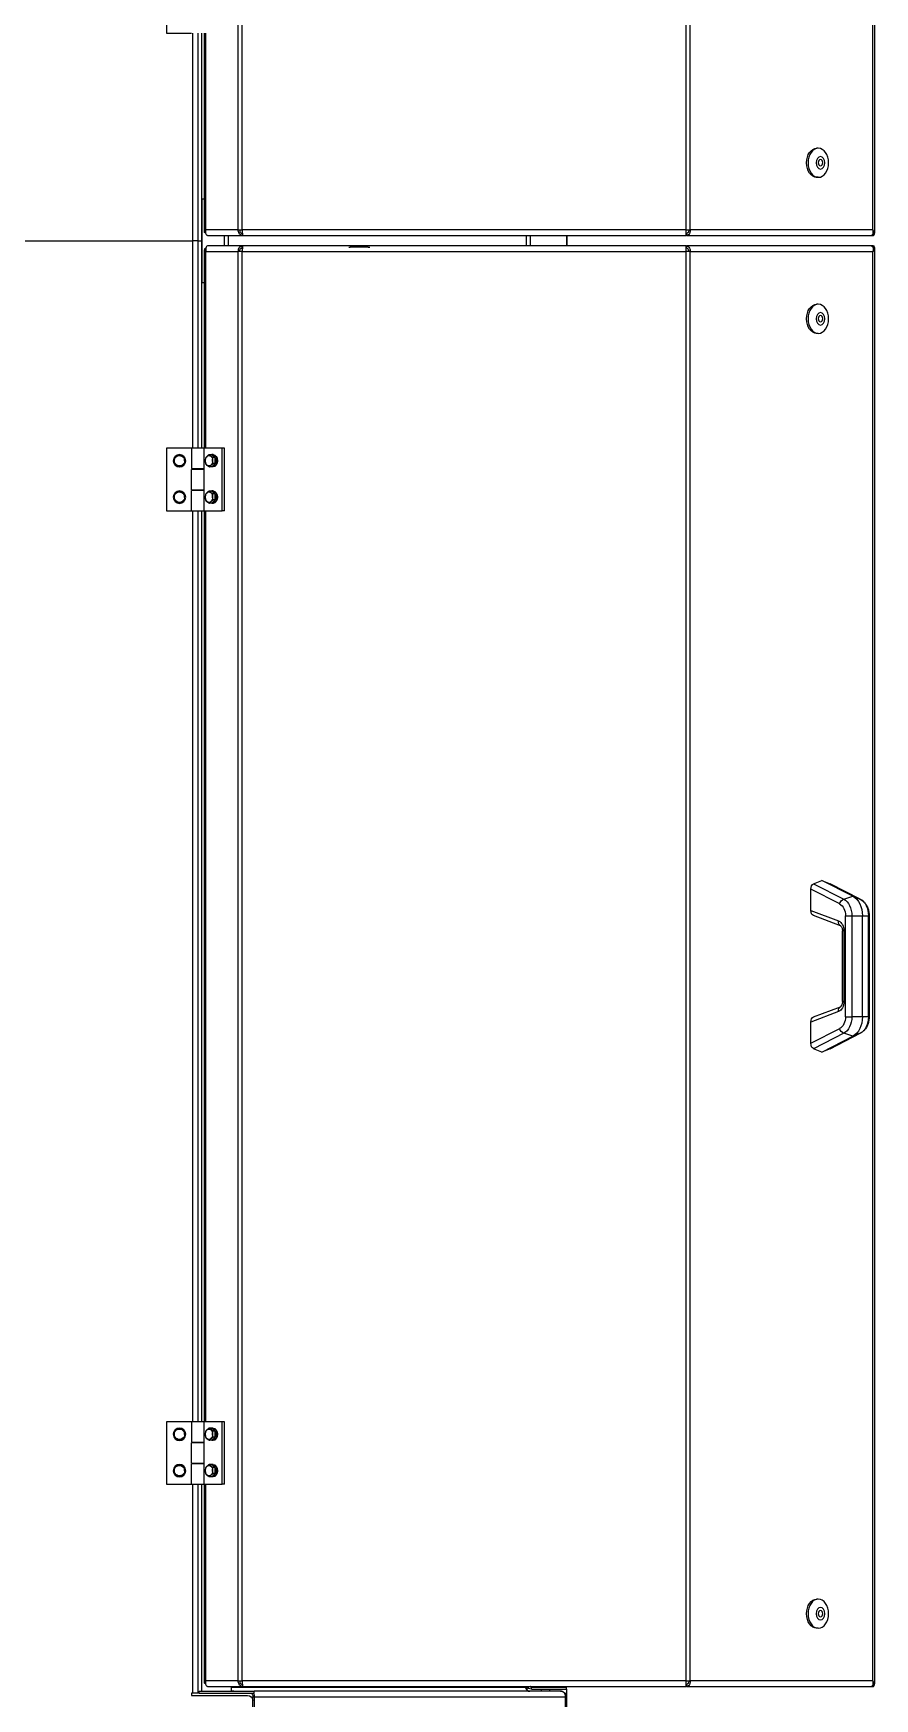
# Model space of a CAD drawing. Extents: x -3873 to 164127, y 7129 to 96529.
# Drawn here: x 54484 to 55293, y 24896 to 26497 of the extents above; entities that cross this region are included whole.
import ezdxf

# ---------------------------------------------------------------- set-up
doc = ezdxf.new("R2010")
doc.units = 0
doc.layers.add('LAYOUT-KROMEKA', color=1, linetype='CONTINUOUS')

# ---------------------------------------------------------------- blocks, each defined once
blk = doc.blocks.new('artik seperatoru-ust')
at = {"layer": 'LAYOUT-KROMEKA'}
for p, q in [((1556.5, 806.1), (1556.5, 807.7)), ((1556.6, 806.1), (1556.5, 806.1)), ((1556.5, 806.1), (1556.5, 805.6)), ((1556.5, 627.9), (1556.5, 805.6)), ((2939.1, 808.7), (1558.9, 808.7)), ((1561.9, 807.1), (1561.9, 631.6)), ((1561.9, 807.1), (2936.1, 807.1)), ((2200.5, 803.6), (2200.5, 802.9)), ((2297.5, 803.6), (2200.5, 803.6)), ((2200.5, 802.9), (2297.5, 802.9)), ((2200.5, 802.9), (2200.5, 797.1)), ((2297.5, 803.6), (2297.5, 802.9)), ((2297.5, 797.1), (2297.5, 802.9)), ((2936.1, 631.6), (2936.1, 807.1)), ((2941.5, 806.1), (2941.4, 806.1)), ((2941.5, 807.7), (2941.5, 806.1)), ((2941.5, 806.1), (2941.5, 805.6)), ((2941.5, 805.6), (2941.5, 627.9)), ((2951.5, 806.1), (2951.5, 807.7)), ((2951.6, 806.1), (2951.5, 806.1)), ((2951.5, 806.1), (2951.5, 805.6)), ((2951.5, 627.9), (2951.5, 805.6)), ((4334.1, 808.7), (2953.9, 808.7)), ((2956.9, 807.1), (2956.9, 631.6)), ((2956.9, 807.1), (4331.1, 807.1)), ((2166.5, 758.2), (2181.7, 787.8)), ((2169.7, 766.2), (2184.6, 795)), ((2184.7, 795.2), (2169.8, 766.4)), ((2184.6, 795), (2181.7, 787.8)), ((2181.7, 787.8), (2184.6, 779.1)), ((2200.5, 797.1), (2297.5, 797.1)), ((2200.5, 797.1), (2200.5, 787)), ((2200.5, 780.9), (2200.5, 787)), ((2297.5, 787), (2200.5, 787)), ((2297.5, 787), (2297.5, 797.1)), ((2297.5, 780.9), (2297.5, 787)), ((2328.2, 766.4), (2313.3, 795.2)), ((2313.4, 795), (2328.3, 766.2)), ((2316.3, 787.8), (2313.4, 795)), ((2313.4, 779.1), (2316.3, 787.8)), ((2316.3, 787.8), (2331.5, 758.2)), ((2184.6, 779.1), (2169.7, 750.2)), ((2174.9, 747.6), (2189.1, 775.3)), ((2205.4, 774.2), (2195.3, 747.6)), ((2200.3, 750.2), (2210.1, 775.9)), ((2200.5, 780.9), (2297.5, 780.9)), ((2282.9, 779.4), (2215.1, 779.4)), ((2215.1, 779.4), (2215.1, 778)), ((2215.1, 778), (2282.9, 778)), ((2282.9, 779.4), (2282.9, 778)), ((2287.9, 775.9), (2297.7, 750.2)), ((2302.7, 747.6), (2292.6, 774.2)), ((2308.9, 775.3), (2323.1, 747.6)), ((2328.3, 750.2), (2313.4, 779.1)), ((1612.5, 754.7), (1612.5, 753.3)), ((1640.5, 754.7), (1640.5, 753.3)), ((2169.7, 766.2), (2166.5, 758.2)), ((2166.5, 758.2), (2169.7, 750.2)), ((2331.5, 758.2), (2328.3, 766.2)), ((2328.3, 750.2), (2331.5, 758.2)), ((2857.5, 754.7), (2857.5, 753.3)), ((2885.5, 754.7), (2885.5, 753.3)), ((3007.5, 754.7), (3007.5, 753.3)), ((3035.5, 754.7), (3035.5, 753.3)), ((2174.9, 747.6), (2195.3, 747.6)), ((2302.7, 747.6), (2323.1, 747.6)), ((1558.5, 627.9), (1556.5, 627.9)), ((1556.5, 627.9), (1556.5, 627.5)), ((1556.5, 201.1), (1556.5, 627.5)), ((1558.5, 627.9), (1558.5, 627.6)), ((1561.9, 631.6), (2936.1, 631.6)), ((1561.9, 627.7), (1561.9, 631.6)), ((1561.9, 627.7), (1561.9, 200.9)), ((1561.9, 627.7), (2936.1, 627.7)), ((2936.1, 631.6), (2936.1, 627.7)), ((2936.1, 200.9), (2936.1, 627.7)), ((2939.5, 627.9), (2939.5, 627.6)), ((2939.5, 627.9), (2941.5, 627.9)), ((2941.5, 627.5), (2941.5, 627.9)), ((2941.5, 627.5), (2941.5, 201.1)), ((2953.5, 627.9), (2951.5, 627.9)), ((2951.5, 627.9), (2951.5, 627.5)), ((2951.5, 201.1), (2951.5, 627.5)), ((2953.5, 627.9), (2953.5, 627.6)), ((2956.9, 631.6), (4331.1, 631.6)), ((2956.9, 627.7), (2956.9, 631.6)), ((2956.9, 627.7), (2956.9, 200.9)), ((2956.9, 627.7), (4331.1, 627.7)), ((1546.6, 512.5), (1401.9, 512.5)), ((1554, 512.5), (1546.6, 512.5)), ((1546.6, 511.8), (1546.6, 512.5)), ((1554, 512.5), (1556, 512.5)), ((1554, 478.9), (1554, 512.5)), ((1556.4, 512.5), (1556, 512.5)), ((1556, 478.9), (1556, 512.5)), ((1556.4, 512.9), (1556.4, 513.2)), ((1556.4, 513.2), (1556.5, 513.2)), ((1556.4, 478), (1556.4, 512.9)), ((1556.4, 512.9), (1556.5, 512.9)), ((2941.5, 513.2), (2951.5, 513.2)), ((2941.5, 512.9), (2951.5, 512.9)), ((1401.9, 511.8), (1546.6, 511.8)), ((1546.6, 212.5), (1546.6, 511.8)), ((1552, 507), (1552, 507.1)), ((1552, 507.1), (1552, 507.1)), ((1552, 507), (1552, 212.4)), ((1552, 496.4), (1552.2, 496.5)), ((1552.2, 488.5), (1552.2, 496.5)), ((1552.2, 496.5), (1554, 496.5)), ((1556, 496.5), (1556.4, 496.5)), ((1552, 488.6), (1552.2, 488.5)), ((1552.2, 488.5), (1554, 488.5)), ((1556, 488.5), (1556.4, 488.5)), ((1556.3, 474.5), (1553.6, 474.5)), ((1554, 478.9), (1556, 478.9)), ((1555.4, 474), (1556.5, 474)), ((1555.4, 474), (1555.4, 473.3)), ((1555.4, 473.3), (1556.5, 473.3)), ((1555.4, 473.3), (1555.4, 190.1)), ((1556.4, 478), (1556.5, 478)), ((2941.5, 478), (2951.5, 478)), ((2951.5, 473.8), (2941.5, 473.8)), ((2940.5, 322.1), (2940.3, 322.1)), ((2940.5, 322.1), (2940.5, 323.5)), ((2940.5, 322.1), (2940.5, 304.6)), ((2940.5, 304.6), (2940.3, 304.6)), ((2940.5, 303.2), (2940.5, 304.6)), ((1546.6, 212.5), (1401.9, 212.5)), ((1401.9, 211.1), (1546.6, 211.1)), ((1546.6, 211.1), (1546.6, 212.5)), ((1550, 212.4), (1552, 212.4)), ((1550, 159.4), (1550, 212.4)), ((1552, 159.4), (1552, 212.4)), ((1548, 152.1), (1548, 206)), ((1556.5, 201.1), (1556.5, 200.7)), ((1558.5, 200.7), (1556.5, 200.7)), ((1556.5, 167.5), (1556.5, 200.7)), ((1558.5, 200.7), (1558.5, 201)), ((1561.9, 200.9), (2936.1, 200.9)), ((1561.9, 197.1), (1561.9, 200.9)), ((1561.9, 197.1), (1561.9, 166)), ((1561.9, 197.1), (2936.1, 197.1)), ((2936.1, 200.9), (2936.1, 197.1)), ((2936.1, 166), (2936.1, 197.1)), ((2939.5, 200.7), (2939.5, 201)), ((2939.5, 200.7), (2941.5, 200.7)), ((2941.5, 200.7), (2941.5, 201.1)), ((2941.5, 200.7), (2941.5, 167.5)), ((2951.5, 201.1), (2951.5, 200.7)), ((2953.5, 200.7), (2951.5, 200.7)), ((2951.5, 167.5), (2951.5, 200.7)), ((2953.5, 200.7), (2953.5, 201)), ((2956.9, 200.9), (4331.1, 200.9)), ((2956.9, 197.1), (2956.9, 200.9)), ((2956.9, 197.1), (2956.9, 166)), ((2956.9, 197.1), (4331.1, 197.1)), ((1556.5, 190.1), (1552, 190.1)), ((1751, 183.8), (1751, 181.7)), ((1751, 183.8), (1811, 183.8)), ((1751, 164), (1751, 181.7)), ((1751, 181.7), (1811, 181.7)), ((1811, 183.8), (1811, 181.7)), ((1811, 181.7), (1811, 164)), ((2687, 183.8), (2687, 181.7)), ((2687, 183.8), (2747, 183.8)), ((2687, 164), (2687, 181.7)), ((2687, 181.7), (2747, 181.7)), ((2747, 183.8), (2747, 181.7)), ((2747, 181.7), (2747, 164)), ((2941.5, 187.6), (2951.5, 187.6)), ((2941.5, 183.8), (2951.5, 183.8)), ((1552, 161.9), (1751, 161.9)), ((1560.2, 164.5), (1751, 164.5)), ((1561.9, 166), (1751, 166)), ((1811, 164), (1751, 164)), ((1751, 152.2), (1751, 164)), ((1758, 172.8), (1758, 171.7)), ((1758.2, 171.5), (1761.3, 175)), ((1758.2, 171.5), (1758.2, 169.4)), ((1761.3, 175), (1761.3, 172.8)), ((1761.3, 175), (1767.1, 174.8)), ((1767.1, 174.8), (1769.8, 171.2)), ((1767.1, 174.8), (1767.1, 172.6)), ((1769.8, 171.2), (1769.8, 169)), ((1770, 172.8), (1770, 171.7)), ((1770.5, 164), (1770.5, 152.2)), ((1770.5, 161.9), (1771.3, 161.9)), ((1771.3, 152.2), (1771.3, 164)), ((1790.8, 164), (1790.8, 152.2)), ((1790.8, 161.9), (1791.5, 161.9)), ((1791.5, 152.2), (1791.5, 164)), ((1793, 172.8), (1793, 171.7)), ((1793.2, 171.5), (1796.3, 175)), ((1793.2, 171.5), (1793.2, 169.4)), ((1796.3, 175), (1796.3, 172.8)), ((1796.3, 175), (1802.1, 174.8)), ((1802.1, 174.8), (1804.8, 171.2)), ((1802.1, 174.8), (1802.1, 172.6)), ((1804.8, 171.2), (1804.8, 169)), ((1805, 172.8), (1805, 171.7)), ((1811, 166), (2687, 166)), ((1811, 164.5), (2687, 164.5)), ((1811, 164), (1811, 152.2)), ((1811, 161.9), (2687, 161.9)), ((2747, 164), (2687, 164)), ((2687, 152.2), (2687, 164)), ((2694, 172.8), (2694, 171.7)), ((2694.2, 171.5), (2697.3, 175)), ((2694.2, 171.5), (2694.2, 169.4)), ((2697.3, 175), (2697.3, 172.8)), ((2697.3, 175), (2703.1, 174.8)), ((2703.1, 174.8), (2705.8, 171.2)), ((2703.1, 174.8), (2703.1, 172.6)), ((2705.8, 171.2), (2705.8, 169)), ((2706, 172.8), (2706, 171.7)), ((2706.5, 164), (2706.5, 152.2)), ((2706.5, 161.9), (2707.2, 161.9)), ((2707.2, 152.2), (2707.2, 164)), ((2726.7, 164), (2726.7, 152.2)), ((2726.7, 161.9), (2727.5, 161.9)), ((2727.5, 152.2), (2727.5, 164)), ((2729, 172.8), (2729, 171.7)), ((2729.2, 171.5), (2732.3, 175)), ((2729.2, 171.5), (2729.2, 169.4)), ((2732.3, 175), (2732.3, 172.8)), ((2732.3, 175), (2738.1, 174.8)), ((2738.1, 174.8), (2740.8, 171.2)), ((2738.1, 174.8), (2738.1, 172.6)), ((2740.8, 171.2), (2740.8, 169)), ((2741, 172.8), (2741, 171.7)), ((2747, 166), (2936.1, 166)), ((2747, 164.5), (2937.7, 164.5)), ((2747, 164), (2747, 152.2)), ((2747, 161.9), (2946.5, 161.9)), ((2906.5, 162), (2906.5, 164.5)), ((2906.5, 162.1), (2906.5, 164.5)), ((2986.5, 162.1), (2906.5, 162.1)), ((2946.5, 162), (2906.5, 162)), ((2946.5, 161.9), (2946.5, 162)), ((2986.5, 162), (2946.5, 162)), ((2946.5, 158.5), (2946.5, 161.9)), ((2946.5, 161.9), (3146, 161.9)), ((2955.2, 164.5), (3146, 164.5)), ((2956.9, 166), (3146, 166)), ((2986.5, 164.5), (2986.5, 162)), ((2986.5, 164.5), (2986.5, 162.1)), ((1550, 152.1), (1548, 152.1)), ((1550, 159.4), (1550, 158.5)), ((1550, 159.4), (1552, 159.4)), ((1550, 158.5), (1751, 158.5)), ((1550, 158.5), (1550, 153.1)), ((1751, 153.1), (1550, 153.1)), ((1550, 153.1), (1550, 152.1)), ((1751, 128), (1751, 152.2)), ((1751, 152.2), (1770.5, 152.2)), ((1770.5, 158.5), (1771.3, 158.5)), ((1771.3, 153.1), (1770.5, 153.1)), ((1770.5, 153), (1771.3, 153)), ((1771.3, 152.2), (1790.8, 152.2)), ((1790.8, 158.5), (1791.5, 158.5)), ((1791.5, 153.1), (1790.8, 153.1)), ((1790.8, 153), (1791.5, 153)), ((1811, 152.2), (1791.5, 152.2)), ((1811, 158.5), (2687, 158.5)), ((2687, 153.1), (1811, 153.1)), ((1811, 152.2), (1811, 128)), ((2687, 128), (2687, 152.2)), ((2687, 152.2), (2706.5, 152.2)), ((2706.5, 158.5), (2707.2, 158.5)), ((2707.2, 153.1), (2706.5, 153.1)), ((2706.5, 153), (2707.2, 153)), ((2707.2, 152.2), (2726.7, 152.2)), ((2726.7, 158.5), (2727.5, 158.5)), ((2727.5, 153.1), (2726.7, 153.1)), ((2726.7, 153), (2727.5, 153)), ((2747, 152.2), (2727.5, 152.2)), ((2747, 158.5), (2946.5, 158.5)), ((2946.5, 153.1), (2747, 153.1)), ((2747, 152.2), (2747, 128)), ((2946.5, 158.5), (2946.5, 153.1)), ((2946.5, 158.5), (3146, 158.5)), ((3146, 153.1), (2946.5, 153.1)), ((2946.5, -153.1), (2946.5, 153.1)), ((3146, 128), (3146, 152.2)), ((1811, 128), (1751, 128)), ((2747, 128), (2687, 128)), ((3206, 128), (3146, 128))]:
    blk.add_line(p, q, dxfattribs=at)
for centre in [(1764, 140.5), (1799, 140.5), (2700, 140.5), (2735, 140.5)]:
    blk.add_circle(centre, 6, dxfattribs=at)
for centre, start, end in [((1543, 206), 0, 90), ((1764, 140.5), 87.5, 147.5), ((1764, 140.5), 27.5, 87.5), ((1799, 140.5), 87.5, 147.5), ((1799, 140.5), 27.5, 87.5), ((2700, 140.5), 87.5, 147.5), ((2700, 140.5), 27.5, 87.5), ((2735, 140.5), 87.5, 147.5), ((2735, 140.5), 27.5, 87.5), ((1764, 140.5), 147.5, 207.5), ((1764, 140.5), 207.5, 267.5), ((1764, 140.5), 267.5, 327.5), ((1764, 140.5), 327.5, 27.5), ((1799, 140.5), 147.5, 207.5), ((1799, 140.5), 207.5, 267.5), ((1799, 140.5), 267.5, 327.5), ((1799, 140.5), 327.5, 27.5), ((2700, 140.5), 147.5, 207.5), ((2700, 140.5), 207.5, 267.5), ((2700, 140.5), 267.5, 327.5), ((2700, 140.5), 327.5, 27.5), ((2735, 140.5), 147.5, 207.5), ((2735, 140.5), 207.5, 267.5), ((2735, 140.5), 267.5, 327.5), ((2735, 140.5), 327.5, 27.5)]:
    blk.add_arc(centre, 5, start, end, dxfattribs=at)
for centre, major_axis, ratio, start_param, end_param in [((2200.5, 790.9), (-17, 0), 0.707107, 4.712389, 5.934119), ((2297.5, 790.9), (17, 0), 0.707107, 0.349066, 1.570796), ((2200.5, 783), (-20, 0), 0.707107, 4.712389, 5.934119), ((2189.1, 793), (-4.45, 2.29), 0.664463, 0, 0.067749), ((2200.5, 775), (-17, 0), 0.707107, 4.712389, 5.934119), ((2297.5, 783), (20, 0), 0.707107, 0.349066, 1.570796), ((2297.5, 775), (17, 0), 0.707107, 0.349066, 1.570796), ((2308.9, 793), (4.45, 2.29), 0.664463, 6.215436, 6.283185), ((2189.1, 778.8), (4.45, -2.29), 0.664463, 3.73294, 5.041937), ((2200.5, 772.3), (-12.1, 0), 0.707107, 4.712389, 5.934119), ((2215.1, 772.3), (-10, 0), 0.707107, 4.712389, 6.021386), ((2205.4, 777.7), (4.68, -1.77), 0.683013, 4.965651, 6.283185), ((2282.9, 772.3), (10, 0), 0.707107, 0.261799, 1.570796), ((2292.6, 777.7), (-4.68, -1.77), 0.683013, 0, 1.317535), ((2297.5, 772.3), (12.1, 0), 0.707107, 0.349066, 1.570796), ((2308.9, 778.8), (-4.45, -2.29), 0.664463, 1.241248, 2.550245), ((1626.5, 753.3), (14, 0), 0.707107, 3.141593, 6.283185), ((2174.9, 765.3), (-5.32, 0), 0.664463, 5.953637, 6.021386), ((2323.1, 765.3), (5.32, 0), 0.664463, 0.261799, 0.329548), ((2871.5, 753.3), (14, 0), 0.707107, 3.141593, 6.283185), ((3021.5, 753.3), (14, 0), 0.707107, 3.141593, 6.283185), ((2174.9, 751.1), (-5.32, 0), 0.664463, 0.261799, 1.570796), ((2195.3, 751.1), (5.18, 0), 0.683013, 4.712389, 6.029924), ((2302.7, 751.1), (-5.18, 0), 0.683013, 0.253262, 1.570796), ((2323.1, 751.1), (5.32, 0), 0.664463, 4.712389, 6.021386), ((1546.6, 208.7), (-5.4, 0), 0.707107, 4.031313, 4.712389), ((1546.6, 208.7), (3.4, 0), 0.707107, 0, 1.570796), ((1555.4, 192.9), (0, -4.81), 0.707107, 4.712389, 5.324057), ((1764, 171.7), (-6, 0), 0.707107, 2.862605, 6.562173), ((1764, 172.8), (-6, 0), 0.707107, 3.141593, 6.283185), ((1799, 171.7), (-6, 0), 0.707107, 2.862605, 6.562173), ((1799, 172.8), (-6, 0), 0.707107, 3.141593, 6.283185), ((2700, 171.7), (-6, 0), 0.707107, 2.862605, 6.562173), ((2700, 172.8), (-6, 0), 0.707107, 3.141593, 6.283185), ((2735, 171.7), (-6, 0), 0.707107, 2.862605, 6.562173), ((2735, 172.8), (-6, 0), 0.707107, 3.141593, 6.283185), ((1764, 168.9), (-5, 0), 0.707107, 5.715953, 6.763151), ((1764, 168.9), (5, 0), 0.707107, 3.621558, 4.668756), ((1764, 168.9), (-5, 0), 0.707107, 4.668756, 5.715953), ((1764, 168.9), (5, 0), 0.707107, 4.668756, 5.715953), ((1764, 168.9), (-5, 0), 0.707107, 3.621558, 4.668756), ((1764, 168.9), (5, 0), 0.707107, 5.715953, 6.763151), ((1799, 168.9), (-5, 0), 0.707107, 5.715953, 6.763151), ((1799, 168.9), (5, 0), 0.707107, 3.621558, 4.668756), ((1799, 168.9), (-5, 0), 0.707107, 4.668756, 5.715953), ((1799, 168.9), (5, 0), 0.707107, 4.668756, 5.715953), ((1799, 168.9), (-5, 0), 0.707107, 3.621558, 4.668756), ((1799, 168.9), (5, 0), 0.707107, 5.715953, 6.763151), ((2700, 168.9), (-5, 0), 0.707107, 5.715953, 6.763151), ((2700, 168.9), (5, 0), 0.707107, 3.621558, 4.668756), ((2700, 168.9), (-5, 0), 0.707107, 4.668756, 5.715953), ((2700, 168.9), (5, 0), 0.707107, 4.668756, 5.715953), ((2700, 168.9), (-5, 0), 0.707107, 3.621558, 4.668756), ((2700, 168.9), (5, 0), 0.707107, 5.715953, 6.763151), ((2735, 168.9), (-5, 0), 0.707107, 5.715953, 6.763151), ((2735, 168.9), (5, 0), 0.707107, 3.621558, 4.668756), ((2735, 168.9), (-5, 0), 0.707107, 4.668756, 5.715953), ((2735, 168.9), (5, 0), 0.707107, 4.668756, 5.715953), ((2735, 168.9), (-5, 0), 0.707107, 3.621558, 4.668756), ((2735, 168.9), (5, 0), 0.707107, 5.715953, 6.763151)]:
    blk.add_ellipse(centre, major_axis=major_axis, ratio=ratio, start_param=start_param, end_param=end_param, dxfattribs=at)
for centre, major_axis in [((1626.5, 754.7), (14, 0)), ((1626.5, 756.8), (6, 0)), ((1626.5, 756.8), (3, 0)), ((2871.5, 754.7), (-14, 0)), ((2871.5, 756.8), (-6, 0)), ((2871.5, 756.8), (-3, 0)), ((3021.5, 754.7), (14, 0)), ((3021.5, 756.8), (6, 0)), ((3021.5, 756.8), (3, 0))]:
    blk.add_ellipse(centre, major_axis=major_axis, ratio=0.707107, dxfattribs=at)
for points, knots in [([(1556.5, 807.7), (1557.6, 808.6), (1558.8, 808.9), (1559.9, 808.5), (1560.6, 808.2), (1561.2, 807.7), (1561.9, 807.1)], [-1, -1, -1, -1, -0.367487, -0.367487, -0.367487, 0, 0, 0, 0]), ([(1557.1, 806.7), (1557.4, 806.9), (1557.9, 807.1), (1558.5, 807.3), (1559.4, 807.5), (1560.7, 807.4), (1561.9, 807.1)], [-0.6977673, -0.6977673, -0.6977673, -0.6977673, -0.4359137, -0.4359137, -0.4359137, 0, 0, 0, 0]), ([(2200.5, 803.6), (2199.2, 803.6), (2198, 803.5), (2195.5, 803.1), (2194.2, 802.7), (2191.9, 801.8), (2190.8, 801.3), (2188.7, 800), (2187.7, 799.2), (2186, 797.4), (2185.2, 796.4), (2184.7, 795.2)], [4.712389, 4.712389, 4.712389, 4.712389, 4.956735, 4.956735, 5.201081, 5.201081, 5.445427, 5.445427, 5.689773, 5.689773, 5.934119, 5.934119, 5.934119, 5.934119]), ([(2313.3, 795.2), (2312.8, 796.4), (2312, 797.4), (2310.3, 799.2), (2309.3, 800), (2307.2, 801.3), (2306.1, 801.8), (2303.8, 802.7), (2302.5, 803.1), (2300, 803.5), (2298.8, 803.6), (2297.5, 803.6)], [3.490659, 3.490659, 3.490659, 3.490659, 3.735005, 3.735005, 3.979351, 3.979351, 4.223697, 4.223697, 4.468043, 4.468043, 4.712389, 4.712389, 4.712389, 4.712389]), ([(2941.5, 807.7), (2940.4, 808.6), (2939.2, 808.9), (2938.1, 808.5), (2937.4, 808.2), (2936.8, 807.7), (2936.1, 807.1)], [-1, -1, -1, -1, -0.367487, -0.367487, -0.367487, 0, 0, 0, 0]), ([(2940.9, 806.7), (2940.6, 806.9), (2940.1, 807.1), (2939.5, 807.3), (2938.6, 807.5), (2937.3, 807.4), (2936.1, 807.1)], [-0.6977673, -0.6977673, -0.6977673, -0.6977673, -0.4359137, -0.4359137, -0.4359137, 0, 0, 0, 0]), ([(2951.5, 807.7), (2952.6, 808.6), (2953.8, 808.9), (2954.9, 808.5), (2955.6, 808.2), (2956.2, 807.7), (2956.9, 807.1)], [-1, -1, -1, -1, -0.367487, -0.367487, -0.367487, 0, 0, 0, 0]), ([(2952.1, 806.7), (2952.4, 806.9), (2952.9, 807.1), (2953.5, 807.3), (2954.4, 807.5), (2955.7, 807.4), (2956.9, 807.1)], [-0.6977673, -0.6977673, -0.6977673, -0.6977673, -0.4359137, -0.4359137, -0.4359137, 0, 0, 0, 0]), ([(2215.1, 778), (2214.5, 778), (2214, 777.9), (2213, 777.7), (2212.5, 777.6), (2211.7, 777.3), (2211.4, 777.1), (2210.8, 776.8), (2210.6, 776.6), (2210.3, 776.3), (2210.2, 776.1), (2210.1, 776), (2210.1, 776), (2210.1, 775.9)], [4.712389, 4.712389, 4.712389, 4.712389, 4.958072, 4.958072, 5.201318, 5.201318, 5.438766, 5.438766, 5.67291, 5.67291, 5.921106, 5.921106, 6.021386, 6.021386, 6.021386, 6.021386]), ([(2287.9, 775.9), (2287.9, 776), (2287.9, 776.1), (2287.6, 776.4), (2287.4, 776.6), (2286.9, 777), (2286.6, 777.2), (2285.8, 777.5), (2285.4, 777.6), (2284.4, 777.8), (2283.9, 777.9), (2283.3, 777.9), (2283.1, 778), (2282.9, 778)], [3.403392, 3.403392, 3.403392, 3.403392, 3.665191, 3.665191, 3.926991, 3.926991, 4.162101, 4.162101, 4.398093, 4.398093, 4.639902, 4.639902, 4.712389, 4.712389, 4.712389, 4.712389]), ([(1561.9, 631.6), (1560.2, 631.6), (1558.6, 631.1), (1557.6, 630.2), (1556.9, 629.5), (1556.5, 628.7), (1556.5, 627.9)], [0, 0, 0, 0, 0.91855, 0.91855, 0.91855, 1.570796, 1.570796, 1.570796, 1.570796]), ([(1556.5, 627.5), (1556.5, 627.5), (1557.3, 627.6), (1558.6, 627.6), (1559.6, 627.7), (1560.7, 627.7), (1561.9, 627.7)], [0, 0, 0, 0, 0.91855, 0.91855, 0.91855, 1.570796, 1.570796, 1.570796, 1.570796]), ([(1561.9, 630.1), (1560.7, 630.2), (1559.6, 629.8), (1559, 629.1), (1558.7, 628.8), (1558.5, 628.3), (1558.5, 627.9)], [0, 0, 0, 0, 1.031173, 1.031173, 1.031173, 1.570796, 1.570796, 1.570796, 1.570796]), ([(2941.5, 627.9), (2941.5, 629.1), (2940.7, 630.2), (2939.4, 630.9), (2938.4, 631.3), (2937.3, 631.6), (2936.1, 631.6)], [0, 0, 0, 0, 0.91855, 0.91855, 0.91855, 1.570796, 1.570796, 1.570796, 1.570796]), ([(2936.1, 630.1), (2937.3, 630.2), (2938.4, 629.8), (2939, 629.1), (2939.3, 628.8), (2939.5, 628.3), (2939.5, 627.9)], [0, 0, 0, 0, 1.031173, 1.031173, 1.031173, 1.570796, 1.570796, 1.570796, 1.570796]), ([(2936.1, 627.7), (2937.8, 627.7), (2939.4, 627.6), (2940.4, 627.6), (2941.1, 627.5), (2941.5, 627.5), (2941.5, 627.5)], [0, 0, 0, 0, 0.91855, 0.91855, 0.91855, 1.570796, 1.570796, 1.570796, 1.570796]), ([(2956.9, 631.6), (2955.2, 631.6), (2953.6, 631.1), (2952.6, 630.2), (2951.9, 629.5), (2951.5, 628.7), (2951.5, 627.9)], [0, 0, 0, 0, 0.91855, 0.91855, 0.91855, 1.570796, 1.570796, 1.570796, 1.570796]), ([(2951.5, 627.5), (2951.5, 627.5), (2952.3, 627.6), (2953.6, 627.6), (2954.6, 627.7), (2955.7, 627.7), (2956.9, 627.7)], [0, 0, 0, 0, 0.91855, 0.91855, 0.91855, 1.570796, 1.570796, 1.570796, 1.570796]), ([(2956.9, 630.1), (2955.7, 630.2), (2954.6, 629.8), (2954, 629.1), (2953.7, 628.8), (2953.5, 628.3), (2953.5, 627.9)], [0, 0, 0, 0, 1.031173, 1.031173, 1.031173, 1.570796, 1.570796, 1.570796, 1.570796]), ([(1552, 507.1), (1552, 508.7), (1551.3, 510.3), (1550, 511.3), (1549.1, 512.1), (1547.8, 512.5), (1546.6, 512.5)], [-1.570796, -1.570796, -1.570796, -1.570796, -0.688428, -0.688428, -0.688428, 0, 0, 0, 0]), ([(1546.6, 511.8), (1548.2, 511.8), (1549.8, 511.2), (1550.8, 510.1), (1551.6, 509.2), (1552, 508.1), (1552, 507)], [0, 0, 0, 0, 0.882368, 0.882368, 0.882368, 1.570796, 1.570796, 1.570796, 1.570796]), ([(1555.4, 474), (1554.3, 474), (1553.2, 474.6), (1552.6, 475.5), (1552.2, 476), (1552, 476.7), (1552, 477.4)], [-3.141593, -3.141593, -3.141593, -3.141593, -2.170949, -2.170949, -2.170949, -1.570796, -1.570796, -1.570796, -1.570796]), ([(1555.4, 473.3), (1554.3, 473.3), (1553.2, 474), (1552.6, 475.1), (1552.2, 475.7), (1552, 476.5), (1552, 477.3)], [-3.141593, -3.141593, -3.141593, -3.141593, -2.170949, -2.170949, -2.170949, -1.570796, -1.570796, -1.570796, -1.570796]), ([(1554.7, 476.2), (1555.2, 476.1), (1555.7, 476), (1556.2, 475.9), (1556.4, 475.9), (1556.5, 475.8)], [-0.5211304, -0.5211304, -0.5211304, -0.5211304, -0.3732105, -0.3732105, -0.3309814, -0.3309814, -0.3309814, -0.3309814]), ([(1554.7, 476.2), (1555.1, 475.6), (1555.5, 475.1), (1556, 474.7), (1556.1, 474.6), (1556.3, 474.5), (1556.5, 474.3)], [-0.6660379, -0.6660379, -0.6660379, -0.6660379, -0.4359137, -0.4359137, -0.4359137, -0.3609129, -0.3609129, -0.3609129, -0.3609129]), ([(1561.9, 200.9), (1560.2, 200.9), (1558.6, 201), (1557.6, 201), (1556.9, 201.1), (1556.5, 201.1), (1556.5, 201.1)], [0, 0, 0, 0, 0.91855, 0.91855, 0.91855, 1.570796, 1.570796, 1.570796, 1.570796]), ([(1556.5, 200.7), (1556.5, 199.6), (1557.3, 198.4), (1558.6, 197.8), (1559.6, 197.3), (1560.7, 197), (1561.9, 197.1)], [0, 0, 0, 0, 0.91855, 0.91855, 0.91855, 1.570796, 1.570796, 1.570796, 1.570796]), ([(1561.9, 198.5), (1560.7, 198.4), (1559.6, 198.8), (1559, 199.5), (1558.7, 199.9), (1558.5, 200.3), (1558.5, 200.7)], [0, 0, 0, 0, 1.031173, 1.031173, 1.031173, 1.570796, 1.570796, 1.570796, 1.570796]), ([(2941.5, 201.1), (2941.5, 201.1), (2940.7, 201), (2939.4, 201), (2938.4, 201), (2937.3, 200.9), (2936.1, 200.9)], [0, 0, 0, 0, 0.91855, 0.91855, 0.91855, 1.570796, 1.570796, 1.570796, 1.570796]), ([(2936.1, 197.1), (2937.8, 197), (2939.4, 197.6), (2940.4, 198.4), (2941.1, 199.1), (2941.5, 199.9), (2941.5, 200.7)], [0, 0, 0, 0, 0.91855, 0.91855, 0.91855, 1.570796, 1.570796, 1.570796, 1.570796]), ([(2936.1, 198.5), (2937.3, 198.4), (2938.4, 198.8), (2939, 199.5), (2939.3, 199.9), (2939.5, 200.3), (2939.5, 200.7)], [0, 0, 0, 0, 1.031173, 1.031173, 1.031173, 1.570796, 1.570796, 1.570796, 1.570796]), ([(2956.9, 200.9), (2955.2, 200.9), (2953.6, 201), (2952.6, 201), (2951.9, 201.1), (2951.5, 201.1), (2951.5, 201.1)], [0, 0, 0, 0, 0.91855, 0.91855, 0.91855, 1.570796, 1.570796, 1.570796, 1.570796]), ([(2951.5, 200.7), (2951.5, 199.6), (2952.3, 198.4), (2953.6, 197.8), (2954.6, 197.3), (2955.7, 197), (2956.9, 197.1)], [0, 0, 0, 0, 0.91855, 0.91855, 0.91855, 1.570796, 1.570796, 1.570796, 1.570796]), ([(2956.9, 198.5), (2955.7, 198.4), (2954.6, 198.8), (2954, 199.5), (2953.7, 199.9), (2953.5, 200.3), (2953.5, 200.7)], [0, 0, 0, 0, 1.031173, 1.031173, 1.031173, 1.570796, 1.570796, 1.570796, 1.570796]), ([(1557.1, 166.5), (1557.5, 166.2), (1557.9, 166), (1558.5, 165.9), (1559.4, 165.7), (1560.7, 165.7), (1561.9, 166)], [-0.6904184, -0.6904184, -0.6904184, -0.6904184, -0.4359137, -0.4359137, -0.4359137, 0, 0, 0, 0]), ([(1558.7, 165.8), (1559.3, 164.8), (1559.9, 164.3), (1560.5, 164.5), (1560.9, 164.6), (1561.4, 165.2), (1561.9, 166)], [-0.965343, -0.965343, -0.965343, -0.965343, -0.4359137, -0.4359137, -0.4359137, 0, 0, 0, 0]), ([(2940.9, 166.5), (2940.5, 166.2), (2940.1, 166), (2939.5, 165.9), (2938.6, 165.7), (2937.3, 165.7), (2936.1, 166)], [-0.6904184, -0.6904184, -0.6904184, -0.6904184, -0.4359137, -0.4359137, -0.4359137, 0, 0, 0, 0]), ([(2939.3, 165.8), (2938.7, 164.8), (2938.1, 164.3), (2937.5, 164.5), (2937.1, 164.6), (2936.6, 165.2), (2936.1, 166)], [-0.965343, -0.965343, -0.965343, -0.965343, -0.4359137, -0.4359137, -0.4359137, 0, 0, 0, 0]), ([(2952.1, 166.5), (2952.5, 166.2), (2952.9, 166), (2953.5, 165.9), (2954.4, 165.7), (2955.7, 165.7), (2956.9, 166)], [-0.6904184, -0.6904184, -0.6904184, -0.6904184, -0.4359137, -0.4359137, -0.4359137, 0, 0, 0, 0]), ([(2953.7, 165.8), (2954.3, 164.8), (2954.9, 164.3), (2955.5, 164.5), (2955.9, 164.6), (2956.4, 165.2), (2956.9, 166)], [-0.965343, -0.965343, -0.965343, -0.965343, -0.4359137, -0.4359137, -0.4359137, 0, 0, 0, 0])]:
    blk.add_open_spline(points, degree=3, knots=knots, dxfattribs=at)
for points in [[(1556.5, 805.6), (1556.5, 806), (1556.7, 806.4), (1557.1, 806.7)], [(1556.6, 806.1), (1556.6, 806.1), (1556.5, 806.1), (1556.5, 806.1)], [(2941.5, 805.6), (2941.5, 806), (2941.3, 806.4), (2940.9, 806.7)], [(2941.4, 806.1), (2941.4, 806.1), (2941.5, 806.1), (2941.5, 806.1)], [(2951.5, 805.6), (2951.5, 806), (2951.7, 806.4), (2952.1, 806.7)], [(2951.6, 806.1), (2951.6, 806.1), (2951.5, 806.1), (2951.5, 806.1)], [(1554, 478.9), (1554, 478), (1554.3, 477), (1554.7, 476.2)], [(1556.5, 477.1), (1556.2, 477.7), (1556, 478.3), (1556, 478.9)], [(1556.4, 478), (1556.4, 477.8), (1556.5, 477.7), (1556.5, 477.6)], [(1556.5, 167.5), (1556.5, 167.1), (1556.7, 166.8), (1557.1, 166.5)], [(2941.5, 167.5), (2941.5, 167.1), (2941.3, 166.8), (2940.9, 166.5)], [(2951.5, 167.5), (2951.5, 167.1), (2951.7, 166.8), (2952.1, 166.5)]]:
    blk.add_open_spline(points, degree=3, dxfattribs=at)
for points in [[(1758.2, 169.4), (1759.1, 170), (1759.8, 170.8)], [(1759.6, 167.2), (1758.9, 168.1), (1758.2, 169.4)], [(1760.9, 165.7), (1760.2, 166.4), (1759.6, 167.2)], [(1759.8, 170.8), (1760.5, 171.6), (1761.3, 172.8)], [(1763.8, 165.3), (1762.4, 165.4), (1760.9, 165.7)], [(1761.3, 172.8), (1762.9, 172.4), (1764.2, 172.4)], [(1766.7, 165.6), (1765.1, 165.3), (1763.8, 165.3)], [(1764.2, 172.4), (1765.6, 172.4), (1767.1, 172.6)], [(1768.2, 167), (1767.5, 166.2), (1766.7, 165.6)], [(1767.1, 172.6), (1767.8, 171.3), (1768.4, 170.5)], [(1769.8, 169), (1768.9, 167.8), (1768.2, 167)], [(1768.4, 170.5), (1769.1, 169.7), (1769.8, 169)], [(1793.2, 169.4), (1794.1, 170), (1794.8, 170.8)], [(1794.6, 167.2), (1793.9, 168.1), (1793.2, 169.4)], [(1795.9, 165.7), (1795.2, 166.4), (1794.6, 167.2)], [(1794.8, 170.8), (1795.5, 171.6), (1796.3, 172.8)], [(1798.8, 165.3), (1797.4, 165.4), (1795.9, 165.7)], [(1796.3, 172.8), (1797.9, 172.4), (1799.2, 172.4)], [(1801.7, 165.6), (1800.1, 165.3), (1798.8, 165.3)], [(1799.2, 172.4), (1800.6, 172.4), (1802.1, 172.6)], [(1803.2, 167), (1802.5, 166.2), (1801.7, 165.6)], [(1802.1, 172.6), (1802.8, 171.3), (1803.4, 170.5)], [(1804.8, 169), (1803.9, 167.8), (1803.2, 167)], [(1803.4, 170.5), (1804.1, 169.7), (1804.8, 169)], [(2694.2, 169.4), (2695.1, 170), (2695.8, 170.8)], [(2695.6, 167.2), (2694.9, 168.1), (2694.2, 169.4)], [(2696.9, 165.7), (2696.2, 166.4), (2695.6, 167.2)], [(2695.8, 170.8), (2696.5, 171.6), (2697.3, 172.8)], [(2699.8, 165.3), (2698.4, 165.4), (2696.9, 165.7)], [(2697.3, 172.8), (2698.9, 172.4), (2700.2, 172.4)], [(2702.7, 165.6), (2701.1, 165.3), (2699.8, 165.3)], [(2700.2, 172.4), (2701.6, 172.4), (2703.1, 172.6)], [(2704.2, 167), (2703.5, 166.2), (2702.7, 165.6)], [(2703.1, 172.6), (2703.8, 171.3), (2704.4, 170.5)], [(2705.8, 169), (2704.9, 167.8), (2704.2, 167)], [(2704.4, 170.5), (2705.1, 169.7), (2705.8, 169)], [(2729.2, 169.4), (2730.1, 170), (2730.8, 170.8)], [(2730.6, 167.2), (2729.9, 168.1), (2729.2, 169.4)], [(2731.9, 165.7), (2731.2, 166.4), (2730.6, 167.2)], [(2730.8, 170.8), (2731.5, 171.6), (2732.3, 172.8)], [(2734.8, 165.3), (2733.4, 165.4), (2731.9, 165.7)], [(2732.3, 172.8), (2733.9, 172.4), (2735.2, 172.4)], [(2737.7, 165.6), (2736.1, 165.3), (2734.8, 165.3)], [(2735.2, 172.4), (2736.6, 172.4), (2738.1, 172.6)], [(2739.2, 167), (2738.5, 166.2), (2737.7, 165.6)], [(2738.1, 172.6), (2738.8, 171.3), (2739.4, 170.5)], [(2740.8, 169), (2739.9, 167.8), (2739.2, 167)], [(2739.4, 170.5), (2740.1, 169.7), (2740.8, 169)], [(1759.8, 143.2), (1760.5, 144.3), (1761.3, 145.6)], [(1761.3, 145.6), (1762.9, 145.6), (1764.2, 145.5)], [(1764.2, 145.5), (1765.6, 145.4), (1767.1, 145.4)], [(1767.1, 145.4), (1767.8, 144), (1768.4, 142.8)], [(1794.8, 143.2), (1795.5, 144.3), (1796.3, 145.6)], [(1796.3, 145.6), (1797.9, 145.6), (1799.2, 145.5)], [(1799.2, 145.5), (1800.6, 145.4), (1802.1, 145.4)], [(1802.1, 145.4), (1802.8, 144), (1803.4, 142.8)], [(2695.8, 143.2), (2696.5, 144.3), (2697.3, 145.6)], [(2697.3, 145.6), (2698.9, 145.6), (2700.2, 145.5)], [(2700.2, 145.5), (2701.6, 145.4), (2703.1, 145.4)], [(2703.1, 145.4), (2703.8, 144), (2704.4, 142.8)], [(2730.8, 143.2), (2731.5, 144.3), (2732.3, 145.6)], [(2732.3, 145.6), (2733.9, 145.6), (2735.2, 145.5)], [(2735.2, 145.5), (2736.6, 145.4), (2738.1, 145.4)], [(2738.1, 145.4), (2738.8, 144), (2739.4, 142.8)], [(1758.2, 140.8), (1759.1, 142.1), (1759.8, 143.2)], [(1759.6, 138.2), (1758.9, 139.4), (1758.2, 140.8)], [(1760.9, 135.6), (1760.2, 137), (1759.6, 138.2)], [(1763.8, 135.5), (1762.4, 135.6), (1760.9, 135.6)], [(1766.7, 135.4), (1765.1, 135.4), (1763.8, 135.5)], [(1768.2, 137.8), (1767.5, 136.7), (1766.7, 135.4)], [(1769.8, 140.2), (1768.9, 138.9), (1768.2, 137.8)], [(1768.4, 142.8), (1769.1, 141.6), (1769.8, 140.2)], [(1793.2, 140.8), (1794.1, 142.1), (1794.8, 143.2)], [(1794.6, 138.2), (1793.9, 139.4), (1793.2, 140.8)], [(1795.9, 135.6), (1795.2, 137), (1794.6, 138.2)], [(1798.8, 135.5), (1797.4, 135.6), (1795.9, 135.6)], [(1801.7, 135.4), (1800.1, 135.4), (1798.8, 135.5)], [(1803.2, 137.8), (1802.5, 136.7), (1801.7, 135.4)], [(1804.8, 140.2), (1803.9, 138.9), (1803.2, 137.8)], [(1803.4, 142.8), (1804.1, 141.6), (1804.8, 140.2)], [(2694.2, 140.8), (2695.1, 142.1), (2695.8, 143.2)], [(2695.6, 138.2), (2694.9, 139.4), (2694.2, 140.8)], [(2696.9, 135.6), (2696.2, 137), (2695.6, 138.2)], [(2699.8, 135.5), (2698.4, 135.6), (2696.9, 135.6)], [(2702.7, 135.4), (2701.1, 135.4), (2699.8, 135.5)], [(2704.2, 137.8), (2703.5, 136.7), (2702.7, 135.4)], [(2705.8, 140.2), (2704.9, 138.9), (2704.2, 137.8)], [(2704.4, 142.8), (2705.1, 141.6), (2705.8, 140.2)], [(2729.2, 140.8), (2730.1, 142.1), (2730.8, 143.2)], [(2730.6, 138.2), (2729.9, 139.4), (2729.2, 140.8)], [(2731.9, 135.6), (2731.2, 137), (2730.6, 138.2)], [(2734.8, 135.5), (2733.4, 135.6), (2731.9, 135.6)], [(2737.7, 135.4), (2736.1, 135.4), (2734.8, 135.5)], [(2739.2, 137.8), (2738.5, 136.7), (2737.7, 135.4)], [(2740.8, 140.2), (2739.9, 138.9), (2739.2, 137.8)], [(2739.4, 142.8), (2740.1, 141.6), (2740.8, 140.2)]]:
    blk.add_rational_spline(points, [1, 1.0379548493, 1], degree=2, dxfattribs=at)

msp = doc.modelspace()

# ---------------------------------------------------------------- block references
at = {"layer": 'LAYOUT-KROMEKA', "xscale": -1, "rotation": 270}
msp.add_blockref('artik seperatoru-ust', (54483.7, 23351.3), dxfattribs=at)

doc.saveas('drawing.dxf')
